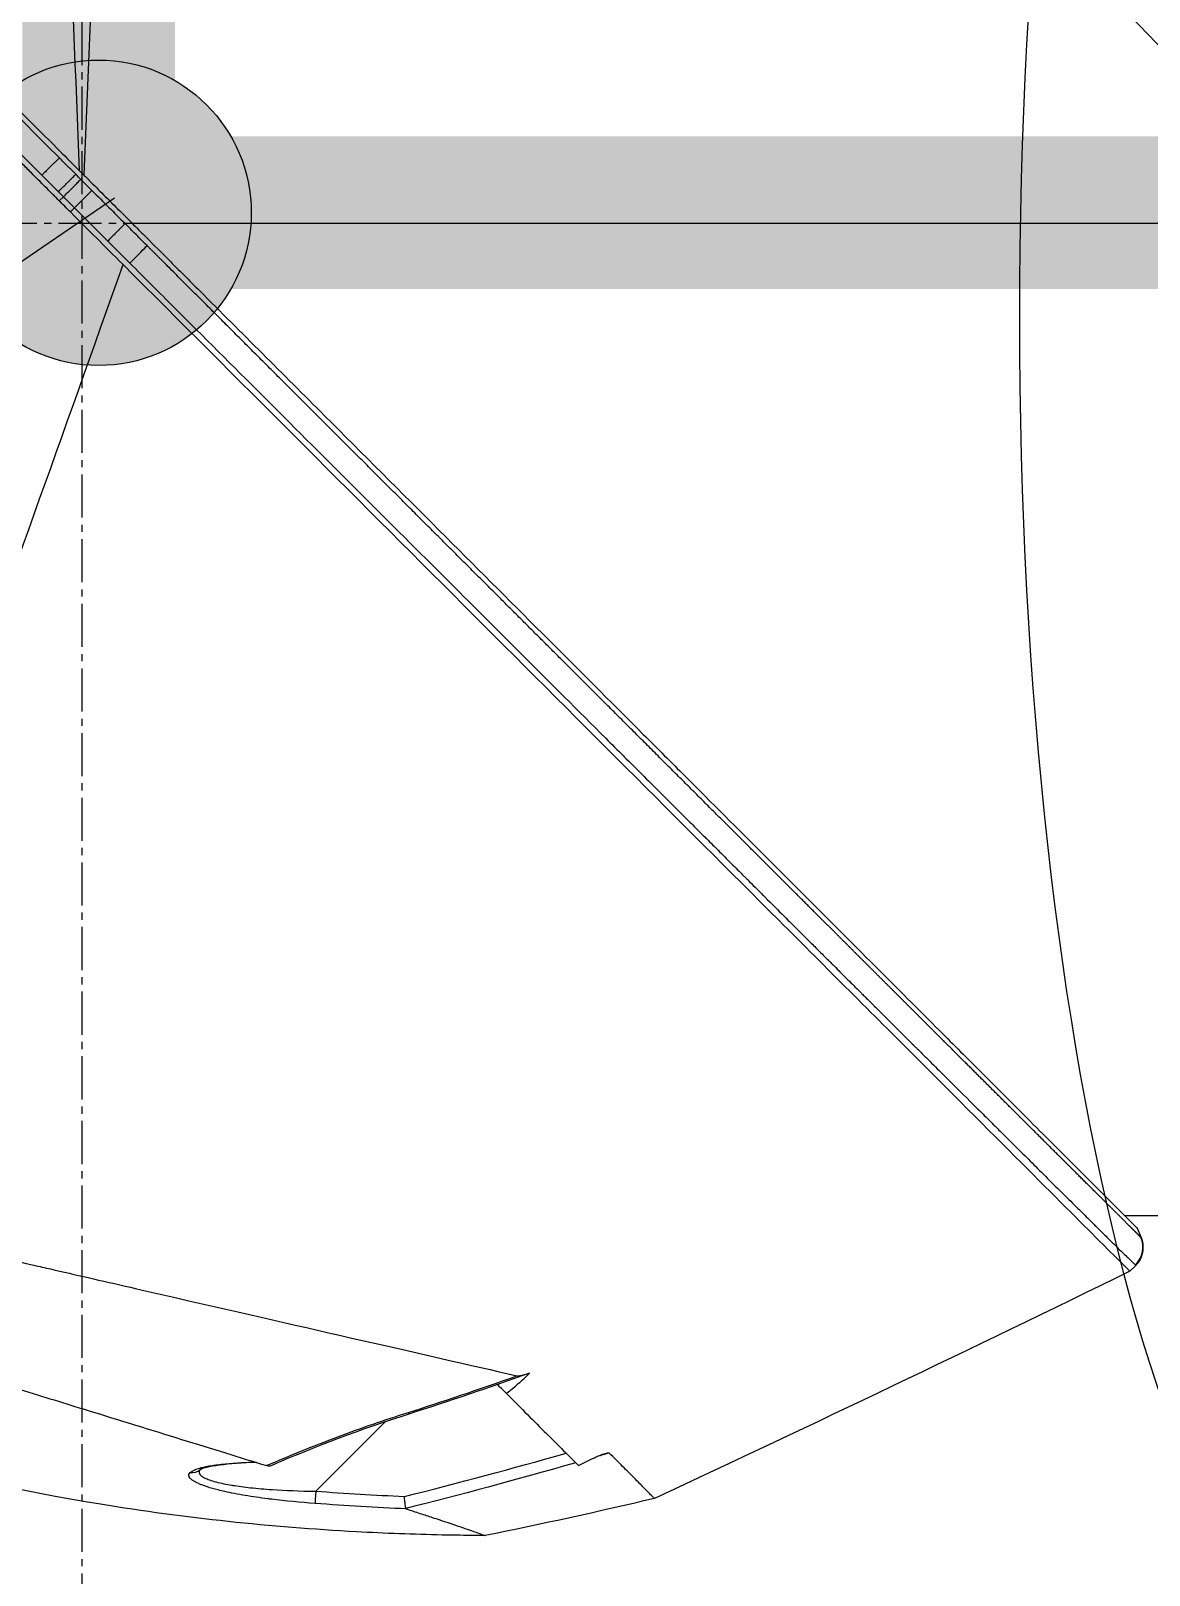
# Model space of a CAD drawing. Header units: millimetres. Extents: x 0 to 4378, y 0 to 2376.
# Drawn here: x 1532 to 1576, y 1535.3 to 1596 of the extents above; entities that cross this region are included whole.
import ezdxf

# ---------------------------------------------------------------- set-up
doc = ezdxf.new("R2010")
doc.units = ezdxf.units.MM
doc.header["$LTSCALE"] = 0.2
doc.linetypes.add('CENTER2', pattern=[1.125, 0.75, -0.125, 0.125, -0.125])
for name, color, linetype in [('02_Center Line', 1, 'CENTER2'), ('07_Special Line2', 76, 'Continuous'), ('12_Before Rev.Num.', 5, 'Continuous'), ('13_After Rev.Num.', 6, 'Continuous')]:
    doc.layers.add(name, color=color, linetype=linetype)
doc.layers.add('14_Mark', color=7, linetype='Continuous', true_color=0xe03c31)
doc.styles.add('Rainbow-5.0 Style', font='malgunsl.ttf')
doc.dimstyles.new('Rainbow-5.0 Style', dxfattribs={"dimtxt": 4, "dimasz": 2.5, "dimexe": 1, "dimexo": 1, "dimgap": 1, "dimtad": 1, "dimdsep": 46, "dimtxsty": 'Rainbow-5.0 Style', "dimcen": 0, "dimclrd": 251, "dimclre": 251, "dimclrt": 7, "dimazin": 3, "dimtp": 0.1, "dimtm": 0.1, "dimtfac": 0.61, "dimtmove": 0, "dimatfit": 3, "dimfxl": 1, "dimlwd": -1, "dimlwe": -1, "dimarcsym": 1})

# ---------------------------------------------------------------- blocks, each defined once
blk = doc.blocks.new('A$C20a5dee6')
for p, q in [((-109, 1035.201), (-110.922, 988.102)), ((-62.5, 986.721), (-109, 1035.201)), ((-111.721, 987.242), (-111.883, 987.081)), ((-111.448, 986.647), (-111.287, 986.808)), ((-109.021, 986.2), (-62.5, 986.2)), ((-111.985, 977.251), (-111.985, 977.251)), ((-56.5, 947.2), (-70.021, 947.2)), ((-71.619, 946.817), (-71.619, 946.817)), ((-69.538, 946.717), (-69.385, 946.354)), ((-69.598, 945.257), (-69.829, 945.026)), ((-94.65, 940.556), (-94.674, 940.58)), ((-94.65, 940.556), (-94.601, 940.605)), ((-99.084, 939.11), (-101.807, 936.387)), ((-90.329, 937.873), (-90.329, 937.874)), ((-88.501, 936.105), (-88.501, 936.105))]:
    blk.add_line(p, q)
for centre, major_axis, ratio, start_param, end_param in [((-111.809, 987.338), (58.376, -58.447), 0.000062, 4.699422, 4.710548), ((-111.287, 986.808), (0.707, 0.707), 0.000023, 4.712389, 6.027061), ((-109.123, 984.645), (0.707, 0.708), 0.013293, 4.712381, 6.026413), ((-70.32, 945.977), (0.69, 0.724), 0.999305, 4.687986, 5.875303), ((-73.017, 1383.512), (108.873, 448.431), 0.591153, 3.442855, 3.465084), ((-106.676, 937.612), (0.339, -0.368), 0.96736, 5.397028, 6.249872), ((-101.798, 936.396), (-0.036, -0.499), 0.017122, 4.732194, 6.133709)]:
    blk.add_ellipse(centre, major_axis=major_axis, ratio=ratio, start_param=start_param, end_param=end_param)
for points in [[(-111.084, 988.264), (-111.689, 1003.088), (-112.328, 1018.735), (-113, 1035.2)], [(-111.037, 987.927), (-111.103, 987.993), (-111.169, 988.059), (-111.235, 988.125)], [(-111.921, 987.442), (-111.854, 987.375), (-111.787, 987.308), (-111.721, 987.242)], [(-122.758, 947.529), (-118.592, 958.825), (-114.089, 971.294), (-109.379, 984.577)], [(-69.385, 946.354), (-69.385, 946.354), (-69.385, 946.354), (-69.385, 946.354)], [(-69.829, 945.026), (-76.025, 941.994), (-82.249, 939.019), (-88.501, 936.105)], [(-69.829, 945.026), (-69.829, 945.026), (-69.829, 945.026), (-69.829, 945.026)], [(-69.599, 945.257), (-69.598, 945.257), (-69.598, 945.257), (-69.598, 945.257)], [(-93.418, 941.024), (-94.988, 940.462), (-96.566, 939.921), (-98.156, 939.417)], [(-93.419, 941.026), (-93.418, 941.025), (-93.418, 941.024), (-93.418, 941.024)], [(-98.172, 939.482), (-96.845, 939.901), (-95.422, 940.377), (-93.905, 940.919)], [(-98.156, 939.413), (-100.016, 938.827), (-101.858, 938.125), (-103.605, 937.373)], [(-98.172, 939.482), (-98.161, 939.444), (-98.155, 939.418), (-98.157, 939.417)], [(-91.598, 937.504), (-93.953, 936.827), (-96.178, 936.233), (-98.272, 935.707)], [(-90.284, 937.887), (-90.443, 937.84), (-90.601, 937.794), (-90.758, 937.748)], [(-90.285, 937.888), (-90.284, 937.888), (-90.284, 937.887), (-90.284, 937.887)], [(-101.807, 936.387), (-100.648, 936.303), (-99.488, 936.235), (-98.327, 936.18)], [(-98.253, 935.691), (-99.444, 935.747), (-100.624, 935.815), (-101.835, 935.903)], [(-88.501, 936.105), (-90.711, 935.577), (-92.93, 935.091), (-95.157, 934.645)], [(-88.501, 936.105), (-88.501, 936.105), (-88.501, 936.105), (-88.501, 936.105)], [(-95.157, 934.645), (-95.157, 934.645), (-95.157, 934.645), (-95.157, 934.645)]]:
    blk.add_open_spline(points, degree=3)
for points, knots in [([(-150.928, 1027.874), (-150.93, 1027.87), (-150.861, 1027.807), (-150.7, 1027.646), (-150.695, 1027.642), (-150.691, 1027.637), (-150.686, 1027.632), (-150.601, 1027.547), (-150.491, 1027.437), (-150.354, 1027.3), (-150.286, 1027.231), (-150.211, 1027.156), (-150.128, 1027.073), (-150.087, 1027.032), (-150.044, 1026.989), (-149.999, 1026.944), (-149.978, 1026.922), (-149.956, 1026.9), (-149.933, 1026.878), (-149.933, 1026.877), (-149.932, 1026.876), (-149.931, 1026.875), (-149.907, 1026.851), (-149.873, 1026.817), (-149.859, 1026.803), (-149.641, 1026.584), (-149.327, 1026.269), (-148.855, 1025.796), (-148.619, 1025.559), (-148.343, 1025.282), (-148.019, 1024.957), (-147.856, 1024.794), (-147.682, 1024.62), (-147.494, 1024.432), (-147.4, 1024.337), (-147.303, 1024.24), (-147.203, 1024.139), (-147.153, 1024.089), (-147.102, 1024.038), (-147.05, 1023.986), (-147.029, 1023.965), (-147.008, 1023.944), (-146.986, 1023.922), (-146.981, 1023.917), (-146.976, 1023.912), (-146.971, 1023.907), (-146.945, 1023.881), (-146.896, 1023.831), (-146.891, 1023.827), (-146.749, 1023.684), (-146.369, 1023.303), (-145.676, 1022.608), (-145.329, 1022.261), (-144.903, 1021.834), (-144.382, 1021.312), (-144.122, 1021.052), (-143.838, 1020.767), (-143.529, 1020.457), (-143.374, 1020.302), (-143.213, 1020.141), (-143.046, 1019.973), (-142.962, 1019.889), (-142.876, 1019.803), (-142.789, 1019.716), (-142.746, 1019.672), (-142.702, 1019.628), (-142.657, 1019.584), (-142.641, 1019.567), (-142.624, 1019.551), (-142.608, 1019.535), (-142.602, 1019.529), (-142.596, 1019.523), (-142.59, 1019.517), (-142.564, 1019.491), (-142.527, 1019.453), (-142.52, 1019.446), (-141.833, 1018.758), (-140.479, 1017.402), (-138.236, 1015.155), (-138.076, 1014.995), (-137.911, 1014.829), (-137.741, 1014.659), (-137.656, 1014.574), (-137.57, 1014.488), (-137.483, 1014.401), (-137.439, 1014.357), (-137.396, 1014.313), (-137.351, 1014.269), (-137.331, 1014.249), (-137.306, 1014.224), (-137.283, 1014.201), (-137.255, 1014.172), (-137.229, 1014.147), (-137.218, 1014.136), (-134.638, 1011.552), (-131.266, 1008.175), (-127.034, 1003.939), (-126.391, 1003.295), (-125.729, 1002.631), (-125.047, 1001.949), (-121.243, 998.142), (-116.825, 993.719), (-111.879, 988.769)], [0, 0, 0, 0, 0.06075, 0.06075, 0.06075, 0.0625, 0.0625, 0.0625, 0.09375, 0.09375, 0.09375, 0.109375, 0.109375, 0.109375, 0.117188, 0.117188, 0.117188, 0.120939, 0.120939, 0.120939, 0.121094, 0.121094, 0.121094, 0.125, 0.125, 0.125, 0.1875, 0.1875, 0.1875, 0.21875, 0.21875, 0.21875, 0.234375, 0.234375, 0.234375, 0.242188, 0.242188, 0.242188, 0.246094, 0.246094, 0.246094, 0.247666, 0.247666, 0.247666, 0.248047, 0.248047, 0.248047, 0.25, 0.25, 0.25, 0.3125, 0.3125, 0.3125, 0.34375, 0.34375, 0.34375, 0.359375, 0.359375, 0.359375, 0.367187, 0.367187, 0.367187, 0.371094, 0.371094, 0.371094, 0.373047, 0.373047, 0.373047, 0.373765, 0.373765, 0.373765, 0.374023, 0.374023, 0.374023, 0.37516, 0.37516, 0.37516, 0.484375, 0.484375, 0.484375, 0.492187, 0.492187, 0.492187, 0.496094, 0.496094, 0.496094, 0.498047, 0.498047, 0.498047, 0.498931, 0.498931, 0.498931, 0.5, 0.5, 0.5, 0.75, 0.75, 0.75, 0.788006, 0.788006, 0.788006, 1, 1, 1, 1]), ([(-111.883, 987.081), (-111.928, 987.127), (-111.974, 987.173), (-112.067, 987.266), (-112.111, 987.31), (-112.249, 987.448), (-112.341, 987.539), (-112.616, 987.815), (-112.799, 987.997), (-113.104, 988.303), (-113.226, 988.425), (-113.836, 989.035), (-114.324, 989.523), (-115.138, 990.337), (-115.463, 990.662), (-116.221, 991.42), (-116.654, 991.853), (-117.663, 992.862), (-118.239, 993.438), (-119.58, 994.779), (-120.344, 995.543), (-122.121, 997.32), (-123.132, 998.331), (-124.709, 999.908), (-125.281, 1000.48), (-126.501, 1001.7), (-127.148, 1002.347), (-128.134, 1003.333), (-128.476, 1003.675), (-129.594, 1004.793), (-130.366, 1005.566), (-132.005, 1007.204), (-132.869, 1008.068), (-134.693, 1009.892), (-135.651, 1010.85), (-137.089, 1012.288), (-137.583, 1012.783), (-138.989, 1014.189), (-139.886, 1015.085), (-141.567, 1016.766), (-142.355, 1017.554), (-143.778, 1018.977), (-144.419, 1019.618), (-145.571, 1020.77), (-146.088, 1021.287), (-147.445, 1022.644), (-148.235, 1023.434), (-149.46, 1024.659), (-149.932, 1025.131), (-150.655, 1025.855), (-150.932, 1026.132), (-151.351, 1026.551), (-151.51, 1026.71), (-151.854, 1027.053), (-152.01, 1027.21), (-152.167, 1027.367), (-152.207, 1027.406), (-152.246, 1027.446), (-152.256, 1027.456), (-152.266, 1027.466), (-152.269, 1027.468), (-152.271, 1027.471), (-152.272, 1027.471), (-152.272, 1027.472), (-152.272, 1027.472), (-152.273, 1027.472), (-152.273, 1027.472), (-152.273, 1027.472)], [-7.729592, -7.729592, -7.729592, -7.729592, -7.71044, -7.71044, -7.69072, -7.69072, -7.65201, -7.65201, -7.574312, -7.574312, -7.522506, -7.522506, -7.315221, -7.315221, -7.177151, -7.177151, -6.993063, -6.993063, -6.7477, -6.7477, -6.420577, -6.420577, -5.984557, -5.984557, -5.735856, -5.735856, -5.451942, -5.451942, -5.300422, -5.300422, -4.9539, -4.9539, -4.557704, -4.557704, -4.105179, -4.105179, -3.863816, -3.863816, -3.40942, -3.40942, -2.98401, -2.98401, -2.611687, -2.611687, -2.28576, -2.28576, -1.715015, -1.715015, -1.28633, -1.28633, -0.964845, -0.964845, -0.723574, -0.723574, -0.36177, -0.36177, -0.180858, -0.180858, -0.090444, -0.090444, -0.045229, -0.045229, -0.022617, -0.022617, -0.011309, -0.011309, -0.000001, -0.000001, -0.000001, -0.000001]), ([(-112.57, 988.092), (-117.163, 992.691), (-121.635, 997.17), (-125.86, 1001.401), (-130.254, 1005.802), (-134.387, 1009.942), (-138.058, 1013.622), (-138.113, 1013.677), (-138.191, 1013.755), (-138.225, 1013.789), (-138.266, 1013.83), (-138.301, 1013.865), (-138.339, 1013.904), (-139.359, 1014.926), (-140.768, 1016.339), (-142.428, 1018.003), (-142.812, 1018.389), (-143.209, 1018.787), (-143.616, 1019.195), (-144.119, 1019.7), (-144.637, 1020.22), (-145.162, 1020.746), (-145.636, 1021.221), (-146.115, 1021.702), (-146.592, 1022.181), (-146.83, 1022.42), (-147.068, 1022.659), (-147.304, 1022.895), (-147.421, 1023.013), (-147.539, 1023.131), (-147.655, 1023.248), (-147.772, 1023.365), (-147.9, 1023.494), (-148.003, 1023.598), (-148.022, 1023.616), (-148.04, 1023.634), (-148.058, 1023.653), (-149.478, 1025.078), (-150.44, 1026.046), (-151.054, 1026.662), (-151.14, 1026.749), (-151.22, 1026.829), (-151.293, 1026.903), (-151.539, 1027.151), (-151.714, 1027.326), (-151.833, 1027.446), (-152.005, 1027.619), (-152.054, 1027.668), (-152.064, 1027.678)], [0, 0, 0, 0, 0.243156, 0.243156, 0.243156, 0.496094, 0.496094, 0.496094, 0.49988, 0.49988, 0.49988, 0.504451, 0.504451, 0.504451, 0.625, 0.625, 0.625, 0.652935, 0.652935, 0.652935, 0.6875, 0.6875, 0.6875, 0.71875, 0.71875, 0.71875, 0.734375, 0.734375, 0.734375, 0.742187, 0.742187, 0.742187, 0.75, 0.75, 0.75, 0.751384, 0.751384, 0.751384, 0.859711, 0.859711, 0.859711, 0.875, 0.875, 0.875, 0.92633, 0.92633, 0.92633, 1, 1, 1, 1]), ([(-150.483, 1027.663), (-150.483, 1027.663), (-150.453, 1027.633), (-150.335, 1027.515), (-150.247, 1027.427), (-149.895, 1027.075), (-149.548, 1026.728), (-148.798, 1025.978), (-148.455, 1025.635), (-147.853, 1025.033), (-147.621, 1024.801), (-147.098, 1024.279), (-146.804, 1023.985), (-145.673, 1022.853), (-144.751, 1021.931), (-143.179, 1020.359), (-142.583, 1019.763), (-138.467, 1015.647), (-134.077, 1011.257), (-128.455, 1005.635), (-127.846, 1005.025), (-125.899, 1003.078), (-124.547, 1001.727), (-121.699, 998.878), (-120.201, 997.38), (-117.072, 994.252), (-115.44, 992.619), (-113.381, 990.56), (-112.961, 990.141), (-112.228, 989.408), (-111.931, 989.111), (-111.42, 988.6), (-111.174, 988.354), (-110.824, 988.003), (-110.798, 987.977), (-110.378, 987.557), (-110.191, 987.37), (-109.824, 987.003), (-109.638, 986.818), (-109.315, 986.494), (-109.176, 986.355), (-108.943, 986.122), (-108.849, 986.028), (-108.653, 985.832), (-108.551, 985.731), (-108.163, 985.343), (-107.869, 985.048), (-107.186, 984.366), (-106.776, 983.955), (-104.723, 981.903), (-103.087, 980.266), (-99.95, 977.129), (-98.447, 975.626), (-94.22, 971.399), (-91.529, 968.709), (-88.391, 965.57), (-87.843, 965.022), (-86.253, 963.432), (-85.225, 962.404), (-82.36, 959.539), (-80.583, 957.761), (-78.262, 955.441), (-77.61, 954.788), (-76.437, 953.615), (-75.909, 953.088), (-74.965, 952.143), (-74.541, 951.72), (-73.433, 950.612), (-72.791, 949.97), (-71.799, 948.977), (-71.418, 948.597), (-70.96, 948.139), (-70.842, 948.021), (-70.537, 947.716), (-70.366, 947.544), (-69.994, 947.173), (-69.824, 947.003), (-69.653, 946.832), (-69.61, 946.789), (-69.567, 946.746), (-69.556, 946.735), (-69.545, 946.724), (-69.543, 946.722), (-69.54, 946.719), (-69.539, 946.718), (-69.539, 946.718), (-69.539, 946.717), (-69.538, 946.717), (-69.538, 946.717), (-69.538, 946.717)], [0, 0, 0, 0, 0.264332, 0.264332, 0.528758, 0.528758, 1.056139, 1.056139, 1.406505, 1.406505, 1.606603, 1.606603, 1.835356, 1.835356, 2.445847, 2.445847, 2.794554, 2.794554, 4.769924, 4.769924, 5.00797, 5.00797, 5.526041, 5.526041, 6.089229, 6.089229, 6.695329, 6.695329, 6.850985, 6.850985, 6.965758, 6.965758, 7.072004, 7.072004, 7.117238, 7.117238, 7.152898, 7.152898, 7.188974, 7.188974, 7.2161, 7.2161, 7.234487, 7.234487, 7.254339, 7.254339, 7.310164, 7.310164, 7.395171, 7.395171, 7.733586, 7.733586, 8.048233, 8.048233, 8.627304, 8.627304, 8.751092, 8.751092, 8.989797, 8.989797, 9.432477, 9.432477, 9.613385, 9.613385, 9.771568, 9.771568, 9.909899, 9.909899, 10.152258, 10.152258, 10.334616, 10.334616, 10.403043, 10.403043, 10.523121, 10.523121, 10.703617, 10.703617, 10.793786, 10.793786, 10.838901, 10.838901, 10.861447, 10.861447, 10.872715, 10.872715, 10.878346, 10.878346, 10.883825, 10.883825, 10.883825, 10.883825]), ([(-111.879, 988.769), (-111.888, 988.76), (-111.901, 988.748), (-111.917, 988.733), (-111.933, 988.718), (-111.952, 988.7), (-111.973, 988.68), (-111.995, 988.659), (-112.02, 988.635), (-112.047, 988.609), (-112.074, 988.582), (-112.104, 988.553), (-112.136, 988.522), (-112.168, 988.49), (-112.202, 988.456), (-112.238, 988.421), (-112.274, 988.386), (-112.31, 988.35), (-112.348, 988.313), (-112.385, 988.276), (-112.422, 988.239), (-112.46, 988.202), (-112.497, 988.165), (-112.534, 988.128), (-112.57, 988.092)], [0, 0, 0, 0, 0.125, 0.125, 0.125, 0.25, 0.25, 0.25, 0.375, 0.375, 0.375, 0.5, 0.5, 0.5, 0.625, 0.625, 0.625, 0.75, 0.75, 0.75, 0.875, 0.875, 0.875, 1, 1, 1, 1]), ([(-111.235, 988.125), (-111.307, 988.196), (-111.378, 988.268), (-111.45, 988.339), (-111.486, 988.375), (-111.521, 988.411), (-111.557, 988.447), (-111.664, 988.554), (-111.772, 988.661), (-111.879, 988.769)], [0, 0, 0, 0, 0.33333, 0.33333, 0.33333, 0.5, 0.5, 0.5, 1, 1, 1, 1]), ([(-111.921, 987.442), (-111.885, 987.478), (-111.848, 987.515), (-111.81, 987.552), (-111.773, 987.589), (-111.736, 987.626), (-111.699, 987.664), (-111.661, 987.701), (-111.625, 987.737), (-111.589, 987.772), (-111.554, 987.808), (-111.52, 987.842), (-111.488, 987.873), (-111.456, 987.905), (-111.427, 987.935), (-111.4, 987.961), (-111.373, 987.988), (-111.349, 988.012), (-111.327, 988.033), (-111.306, 988.055), (-111.288, 988.073), (-111.272, 988.088), (-111.257, 988.103), (-111.245, 988.116), (-111.235, 988.125)], [0, 0, 0, 0, 0.125, 0.125, 0.125, 0.25, 0.25, 0.25, 0.375, 0.375, 0.375, 0.5, 0.5, 0.5, 0.625, 0.625, 0.625, 0.75, 0.75, 0.75, 0.875, 0.875, 0.875, 1, 1, 1, 1]), ([(-111.721, 987.242), (-111.685, 987.278), (-111.648, 987.315), (-111.611, 987.353), (-111.574, 987.39), (-111.536, 987.427), (-111.499, 987.464), (-111.462, 987.501), (-111.426, 987.538), (-111.39, 987.573), (-111.355, 987.609), (-111.321, 987.643), (-111.289, 987.675), (-111.257, 987.706), (-111.228, 987.736), (-111.201, 987.763), (-111.174, 987.79), (-111.15, 987.814), (-111.129, 987.835), (-111.108, 987.856), (-111.089, 987.875), (-111.074, 987.89), (-111.059, 987.905), (-111.046, 987.918), (-111.037, 987.927)], [0, 0, 0, 0, 0.125, 0.125, 0.125, 0.25, 0.25, 0.25, 0.375, 0.375, 0.375, 0.5, 0.5, 0.5, 0.625, 0.625, 0.625, 0.75, 0.75, 0.75, 0.875, 0.875, 0.875, 1, 1, 1, 1]), ([(-110.603, 987.492), (-110.742, 987.631), (-110.881, 987.771), (-111.021, 987.91), (-111.026, 987.916), (-111.032, 987.921), (-111.037, 987.927)], [0, 0, 0, 0, 0.96178, 0.96178, 0.96178, 1, 1, 1, 1]), ([(-110.603, 987.492), (-110.599, 987.488), (-110.595, 987.485), (-110.592, 987.481), (-110.161, 987.05), (-109.73, 986.619), (-109.299, 986.188)], [0, 0, 0, 0, 0.008616, 0.008616, 0.008616, 1, 1, 1, 1]), ([(-111.448, 986.647), (-111.504, 986.703), (-111.56, 986.758), (-111.615, 986.814), (-111.69, 986.889), (-111.764, 986.963), (-111.839, 987.038), (-111.853, 987.052), (-111.868, 987.067), (-111.883, 987.081)], [0, 0, 0, 0, 0.3844855, 0.3844855, 0.3844855, 0.8996816, 0.8996816, 0.8996816, 1, 1, 1, 1]), ([(-109.379, 984.577), (-109.736, 984.934), (-110.156, 985.355), (-110.812, 986.01), (-111.011, 986.209), (-111.448, 986.647)], [-0.3053506, -0.3053506, -0.3053506, -0.3053506, -0.1855765, -0.1855765, 0, 0, 0, 0]), ([(-109.983, 985.504), (-110.128, 985.649), (-110.272, 985.794), (-110.56, 986.082), (-110.703, 986.225), (-110.993, 986.514), (-111.14, 986.661), (-111.287, 986.808)], [0, 0, 0, 0, 0.332984, 0.332984, 0.66214, 0.66214, 1, 1, 1, 1]), ([(-109.299, 986.188), (-109.308, 986.179), (-109.32, 986.167), (-109.336, 986.151), (-109.351, 986.136), (-109.369, 986.118), (-109.391, 986.097), (-109.412, 986.075), (-109.436, 986.051), (-109.463, 986.024), (-109.49, 985.998), (-109.519, 985.968), (-109.551, 985.936), (-109.583, 985.905), (-109.617, 985.87), (-109.652, 985.835), (-109.688, 985.8), (-109.724, 985.763), (-109.761, 985.726), (-109.798, 985.689), (-109.836, 985.652), (-109.873, 985.615), (-109.91, 985.577), (-109.947, 985.54), (-109.983, 985.504)], [0, 0, 0, 0, 0.125, 0.125, 0.125, 0.25, 0.25, 0.25, 0.375, 0.375, 0.375, 0.5, 0.5, 0.5, 0.625, 0.625, 0.625, 0.75, 0.75, 0.75, 0.875, 0.875, 0.875, 1, 1, 1, 1]), ([(-108.437, 985.327), (-108.581, 985.47), (-108.724, 985.614), (-108.852, 985.742), (-108.857, 985.747), (-108.862, 985.752), (-108.867, 985.757), (-109.02, 985.91), (-109.16, 986.049), (-109.299, 986.188)], [0, 0, 0, 0, 0.4462026, 0.4462026, 0.4462026, 0.4637704, 0.4637704, 0.4637704, 1, 1, 1, 1]), ([(-109.983, 985.504), (-109.838, 985.36), (-109.693, 985.215), (-109.548, 985.07), (-109.404, 984.925), (-109.259, 984.781), (-109.114, 984.636)], [0, 0, 0, 0, 0.501604, 0.501604, 0.501604, 1, 1, 1, 1]), ([(-69.829, 945.026), (-69.831, 945.029), (-70.181, 945.379), (-71.585, 946.782), (-72.601, 947.799), (-75.122, 950.319), (-76.627, 951.825), (-79.908, 955.106), (-81.708, 956.907), (-87.452, 962.648), (-91.674, 966.871), (-100.364, 975.563), (-104.864, 980.073), (-109.379, 984.577)], [0, 0, 0, 0, 0.125, 0.125, 0.25, 0.25, 0.375, 0.375, 0.5, 0.5, 0.75, 0.75, 1, 1, 1, 1]), ([(-109.114, 984.636), (-108.534, 984.057), (-107.955, 983.478), (-107.375, 982.899), (-106.217, 981.743), (-105.06, 980.587), (-103.907, 979.436), (-102.754, 978.284), (-101.605, 977.137), (-100.462, 975.995), (-99.319, 974.854), (-98.182, 973.719), (-97.054, 972.593), (-96.706, 972.246), (-96.359, 971.899), (-96.013, 971.553), (-95.237, 970.779), (-94.466, 970.009), (-93.7, 969.245), (-92.594, 968.141), (-91.5, 967.049), (-90.418, 965.971), (-90.184, 965.737), (-89.951, 965.504), (-89.718, 965.272), (-89.683, 965.237), (-89.647, 965.201), (-89.612, 965.166), (-89.344, 964.899), (-89.077, 964.633), (-88.812, 964.368), (-88.604, 964.161), (-88.398, 963.955), (-88.192, 963.75), (-87.939, 963.498), (-87.688, 963.247), (-87.437, 962.997), (-87.372, 962.932), (-87.296, 962.856), (-87.231, 962.791), (-87.171, 962.731), (-87.12, 962.68), (-87.096, 962.656), (-87.046, 962.607), (-86.969, 962.53), (-86.865, 962.426), (-86.761, 962.323), (-86.63, 962.192), (-86.474, 962.036), (-86.467, 962.029), (-86.459, 962.022), (-86.452, 962.015), (-86.38, 961.942), (-86.302, 961.865), (-86.219, 961.782), (-86.127, 961.69), (-86.014, 961.577), (-85.944, 961.508), (-85.854, 961.418), (-85.767, 961.331), (-85.682, 961.246), (-85.504, 961.068), (-85.337, 960.902), (-85.182, 960.747), (-85.124, 960.69), (-85.068, 960.634), (-85.013, 960.579), (-84.978, 960.544), (-84.957, 960.523), (-84.919, 960.485), (-84.9, 960.466), (-84.875, 960.441), (-84.841, 960.407), (-84.642, 960.209), (-84.458, 960.025), (-84.287, 959.854), (-84.246, 959.813), (-84.205, 959.773), (-84.166, 959.733), (-83.876, 959.444), (-83.63, 959.199), (-83.424, 958.993), (-83.19, 958.76), (-83.01, 958.58), (-82.881, 958.452), (-82.817, 958.388), (-82.765, 958.336), (-82.726, 958.298), (-82.721, 958.292), (-82.707, 958.278), (-82.688, 958.259), (-82.641, 958.212), (-82.564, 958.136), (-82.512, 958.084), (-82.438, 958.01), (-82.367, 957.94), (-82.3, 957.873), (-82.178, 957.751), (-82.066, 957.639), (-81.965, 957.539), (-81.845, 957.419), (-81.74, 957.314), (-81.65, 957.225), (-81.609, 957.184), (-81.571, 957.146), (-81.536, 957.111), (-81.519, 957.094), (-81.511, 957.086), (-81.504, 957.079), (-81.496, 957.072), (-81.489, 957.065), (-81.472, 957.048), (-81.426, 957.002), (-81.353, 956.929), (-81.254, 956.83), (-81.209, 956.785), (-81.158, 956.735), (-81.103, 956.679), (-80.924, 956.501), (-80.748, 956.326), (-80.628, 956.207), (-80.509, 956.087), (-80.423, 956.002), (-80.37, 955.949), (-80.357, 955.936), (-80.295, 955.874), (-80.255, 955.835), (-80.216, 955.796), (-80.178, 955.758), (-80.14, 955.72), (-80.063, 955.644), (-79.989, 955.57), (-79.917, 955.498), (-79.9, 955.481), (-79.883, 955.465), (-79.867, 955.448), (-79.741, 955.323), (-79.622, 955.204), (-79.508, 955.091), (-79.397, 954.981), (-79.292, 954.876), (-79.193, 954.777), (-78.935, 954.521), (-78.716, 954.302), (-78.534, 954.121), (-78.462, 954.049), (-78.395, 953.983), (-78.334, 953.922), (-78.3, 953.888), (-78.268, 953.856), (-78.237, 953.825), (-78.206, 953.795), (-78.198, 953.787), (-78.147, 953.736), (-78.046, 953.635), (-77.944, 953.534), (-77.843, 953.434), (-77.642, 953.233), (-77.443, 953.035), (-77.246, 952.839), (-76.853, 952.448), (-76.469, 952.066), (-76.097, 951.696), (-76.084, 951.683), (-76.07, 951.669), (-76.057, 951.656), (-75.885, 951.485), (-75.715, 951.316), (-75.547, 951.149), (-75.457, 951.06), (-75.368, 950.971), (-75.279, 950.883), (-75.235, 950.839), (-75.177, 950.782), (-75.156, 950.761), (-75.136, 950.74), (-75.114, 950.719), (-75.092, 950.697), (-75.04, 950.645), (-74.986, 950.591), (-74.928, 950.534), (-74.788, 950.394), (-74.629, 950.237), (-74.455, 950.064), (-74.279, 949.889), (-74.088, 949.699), (-73.882, 949.495), (-73.515, 949.129), (-73.104, 948.722), (-72.677, 948.298), (-72.48, 948.102), (-72.279, 947.903), (-72.079, 947.704), (-71.941, 947.567), (-71.803, 947.431), (-71.667, 947.296), (-71.583, 947.213), (-71.5, 947.131), (-71.418, 947.049), (-71.392, 947.023), (-71.365, 946.997), (-71.339, 946.971), (-71.284, 946.917), (-71.234, 946.867), (-71.199, 946.832), (-71.095, 946.729), (-70.996, 946.631), (-70.901, 946.537), (-70.839, 946.476), (-70.778, 946.416), (-70.72, 946.358), (-70.535, 946.175), (-70.371, 946.014), (-70.23, 945.875), (-70.089, 945.736), (-69.971, 945.619), (-69.876, 945.527), (-69.782, 945.434), (-69.711, 945.365), (-69.665, 945.32), (-69.641, 945.297), (-69.624, 945.281), (-69.613, 945.27)], [0, 0, 0, 0, 0.032845, 0.032845, 0.032845, 0.098514, 0.098514, 0.098514, 0.164155, 0.164155, 0.164155, 0.229765, 0.229765, 0.229765, 0.25, 0.25, 0.25, 0.295338, 0.295338, 0.295338, 0.360817, 0.360817, 0.360817, 0.375, 0.375, 0.375, 0.377162, 0.377162, 0.377162, 0.393509, 0.393509, 0.393509, 0.40625, 0.40625, 0.40625, 0.421875, 0.421875, 0.421875, 0.42593, 0.42593, 0.42593, 0.429688, 0.429688, 0.429688, 0.4375, 0.4375, 0.4375, 0.445313, 0.445313, 0.445313, 0.445664, 0.445664, 0.445664, 0.449219, 0.449219, 0.449219, 0.453125, 0.453125, 0.453125, 0.458169, 0.458169, 0.458169, 0.46875, 0.46875, 0.46875, 0.472656, 0.472656, 0.472656, 0.475217, 0.475217, 0.475217, 0.476563, 0.476563, 0.476563, 0.484375, 0.484375, 0.484375, 0.486257, 0.486257, 0.486257, 0.5, 0.5, 0.5, 0.515625, 0.515625, 0.515625, 0.523438, 0.523438, 0.523438, 0.52457, 0.52457, 0.52457, 0.527344, 0.527344, 0.527344, 0.53125, 0.53125, 0.53125, 0.538372, 0.538372, 0.538372, 0.546875, 0.546875, 0.546875, 0.550781, 0.550781, 0.550781, 0.552734, 0.552734, 0.552734, 0.554688, 0.554688, 0.554688, 0.560068, 0.560068, 0.560068, 0.5625, 0.5625, 0.5625, 0.570313, 0.570313, 0.570313, 0.578125, 0.578125, 0.578125, 0.580078, 0.580078, 0.580078, 0.582031, 0.582031, 0.582031, 0.585938, 0.585938, 0.585938, 0.586848, 0.586848, 0.586848, 0.59375, 0.59375, 0.59375, 0.600497, 0.600497, 0.600497, 0.618038, 0.618038, 0.618038, 0.625, 0.625, 0.625, 0.628906, 0.628906, 0.628906, 0.632813, 0.632813, 0.632813, 0.640625, 0.640625, 0.640625, 0.65625, 0.65625, 0.65625, 0.6875, 0.6875, 0.6875, 0.688623, 0.688623, 0.688623, 0.703125, 0.703125, 0.703125, 0.710938, 0.710938, 0.710938, 0.714844, 0.714844, 0.714844, 0.71875, 0.71875, 0.71875, 0.727865, 0.727865, 0.727865, 0.75, 0.75, 0.75, 0.772382, 0.772382, 0.772382, 0.8125, 0.8125, 0.8125, 0.831023, 0.831023, 0.831023, 0.84375, 0.84375, 0.84375, 0.851563, 0.851563, 0.851563, 0.854072, 0.854072, 0.854072, 0.859375, 0.859375, 0.859375, 0.875, 0.875, 0.875, 0.885308, 0.885308, 0.885308, 0.918094, 0.918094, 0.918094, 0.950853, 0.950853, 0.950853, 0.983613, 0.983613, 0.983613, 1, 1, 1, 1]), ([(-148.409, 951.322), (-148.296, 951.294), (-148.126, 951.249), (-147.672, 951.123), (-147.388, 951.042), (-146.826, 950.879), (-146.577, 950.805), (-146.148, 950.677), (-145.985, 950.628), (-144.445, 950.164), (-142.604, 949.594), (-140.233, 948.851), (-140.089, 948.805), (-139.635, 948.663), (-139.307, 948.56), (-138.651, 948.353), (-138.316, 948.248), (-137.644, 948.036), (-137.3, 947.927), (-136.595, 947.704), (-136.237, 947.591), (-135.134, 947.242), (-134.373, 947), (-132.818, 946.506), (-132.024, 946.254), (-130.826, 945.872), (-130.433, 945.746), (-128.378, 945.091), (-126.669, 944.543), (-124.495, 943.843), (-124.064, 943.705), (-123.201, 943.428), (-122.766, 943.289), (-121.897, 943.012), (-121.466, 942.876), (-120.622, 942.611), (-120.207, 942.481), (-119.599, 942.292), (-119.403, 942.231), (-118.83, 942.054), (-118.448, 941.935), (-117.73, 941.714), (-117.392, 941.609), (-115.827, 941.126), (-114.61, 940.75), (-112.519, 940.104), (-111.641, 939.833), (-109.498, 939.172), (-108.257, 938.788), (-106.489, 938.242), (-105.915, 938.064), (-104.804, 937.721), (-104.263, 937.553), (-103.744, 937.393)], [0.000005, 0.000005, 0.000005, 0.000005, 0.319511, 0.319511, 0.639479, 0.639479, 0.852403, 0.852403, 0.973891, 0.973891, 1.947625, 1.947625, 2.010365, 2.010365, 2.139691, 2.139691, 2.265575, 2.265575, 2.393345, 2.393345, 2.521559, 2.521559, 2.781941, 2.781941, 3.041001, 3.041001, 3.166048, 3.166048, 3.692233, 3.692233, 3.821507, 3.821507, 3.951206, 3.951206, 4.07808, 4.07808, 4.201324, 4.201324, 4.258471, 4.258471, 4.368502, 4.368502, 4.468635, 4.468635, 4.831764, 4.831764, 5.102761, 5.102761, 5.508805, 5.508805, 5.711646, 5.711646, 5.914059, 5.914059, 5.914059, 5.914059]), ([(-122.758, 947.529), (-121.728, 947.281), (-120.707, 947.06), (-119.358, 946.751), (-119.203, 946.715), (-118.635, 946.585), (-118.221, 946.49), (-116.155, 946.017), (-114.512, 945.64), (-112.662, 945.216), (-112.446, 945.167), (-111.735, 945.004), (-111.245, 944.892), (-110.197, 944.651), (-109.644, 944.525), (-108.463, 944.253), (-107.839, 944.11), (-102.121, 942.797), (-97.593, 941.767), (-93.905, 940.919)], [0.000234, 0.000234, 0.000234, 0.000234, 0.319634, 0.319634, 0.361124, 0.361124, 0.471797, 0.471797, 0.914416, 0.914416, 0.9732, 0.9732, 1.107816, 1.107816, 1.261595, 1.261595, 1.436675, 1.436675, 2.883412, 2.883412, 2.883412, 2.883412]), ([(-69.599, 945.257), (-69.466, 945.39), (-69.362, 945.575), (-69.324, 945.777), (-69.286, 945.976), (-69.314, 946.183), (-69.385, 946.354)], [0, 0, 0, 0, 0.5027152, 0.5027152, 0.5027152, 1, 1, 1, 1]), ([(-69.385, 946.354), (-69.256, 946.051), (-69.304, 945.627), (-69.511, 945.356), (-69.539, 945.321), (-69.568, 945.287), (-69.598, 945.257)], [0, 0, 0, 0, 0.8841337, 0.8841337, 0.8841337, 0.9999928, 0.9999928, 0.9999928, 0.9999928]), ([(-69.613, 945.27), (-69.608, 945.265), (-69.604, 945.262), (-69.601, 945.259), (-69.6, 945.258), (-69.599, 945.258), (-69.599, 945.257)], [0, 0, 0, 0, 0.6656638, 0.6656638, 0.6656638, 1, 1, 1, 1]), ([(-95.157, 934.645), (-95.159, 934.645), (-95.16, 934.645), (-95.163, 934.645), (-95.165, 934.645), (-95.171, 934.645), (-95.175, 934.645), (-95.194, 934.645), (-95.208, 934.645), (-95.263, 934.646), (-95.305, 934.646), (-95.471, 934.647), (-95.595, 934.648), (-96.094, 934.653), (-96.468, 934.658), (-97.964, 934.689), (-99.086, 934.73), (-103.572, 934.973), (-106.934, 935.328), (-116.628, 936.913), (-122.926, 938.672), (-128.884, 941.147)], [0, 0, 0, 0, 0.000405, 0.000405, 0.000867, 0.000867, 0.002252, 0.002252, 0.006408, 0.006408, 0.018875, 0.018875, 0.056277, 0.056277, 0.168484, 0.168484, 0.505146, 0.505146, 1.516371, 1.516371, 3.452003, 3.452003, 3.452003, 3.452003]), ([(-94.321, 940.227), (-94.163, 940.352), (-94.002, 940.484), (-93.71, 940.737), (-93.543, 940.887), (-93.419, 941.026)], [-0.1237169, -0.1237169, -0.1237169, -0.1237169, -0.0602309, -0.0602309, -0.0001168, -0.0001168, -0.0001168, -0.0001168]), ([(-93.905, 940.919), (-93.879, 940.916), (-93.843, 940.919), (-93.766, 940.93), (-93.714, 940.941), (-93.587, 940.973), (-93.499, 941), (-93.419, 941.026)], [-0.053772, -0.053772, -0.053772, -0.053772, -0.04302429, -0.04302429, -0.02732571, -0.02732571, -0.00036275, -0.00036275, -0.00036275, -0.00036275]), ([(-94.321, 940.227), (-94.336, 940.242), (-94.353, 940.26), (-94.373, 940.28), (-94.446, 940.353), (-94.547, 940.454), (-94.65, 940.556)], [0, 0, 0, 0, 0.215099, 0.215099, 0.215099, 1, 1, 1, 1]), ([(-94.321, 940.227), (-93.743, 939.649), (-93.217, 939.123), (-92.268, 938.175), (-91.85, 937.756), (-91.485, 937.391)], [0.0000049, 0.0000049, 0.0000049, 0.0000049, 0.4157156, 0.4157156, 0.8306466, 0.8306466, 0.8306466, 0.8306466]), ([(-103.744, 937.393), (-103.314, 937.579), (-102.866, 937.766), (-101.933, 938.144), (-101.396, 938.353), (-100.02, 938.869), (-99.104, 939.189), (-98.172, 939.482)], [0.0000177, 0.0000177, 0.0000177, 0.0000177, 0.25, 0.25, 0.5, 0.5, 1, 1, 1, 1]), ([(-106.737, 937.125), (-106.698, 937.162), (-106.638, 937.197), (-106.558, 937.23), (-106.505, 937.252), (-106.432, 937.277), (-106.359, 937.297), (-106.323, 937.307), (-106.287, 937.316), (-106.256, 937.324), (-106.197, 937.338), (-106.133, 937.351), (-106.065, 937.364), (-106.021, 937.373), (-105.974, 937.381), (-105.926, 937.389), (-105.864, 937.399), (-105.799, 937.409), (-105.731, 937.418), (-105.726, 937.419), (-105.72, 937.42), (-105.714, 937.42), (-105.648, 937.429), (-105.562, 937.44), (-105.516, 937.445), (-105.325, 937.466), (-105.117, 937.484), (-104.887, 937.499), (-104.673, 937.513), (-104.439, 937.523), (-104.19, 937.531)], [0, 0, 0, 0, 0.125, 0.125, 0.125, 0.2090035, 0.2090035, 0.2090035, 0.25, 0.25, 0.25, 0.3256794, 0.3256794, 0.3256794, 0.375, 0.375, 0.375, 0.4375, 0.4375, 0.4375, 0.442409, 0.442409, 0.442409, 0.5, 0.5, 0.5, 0.7377626, 0.7377626, 0.7377626, 0.9587359, 0.9587359, 0.9587359, 0.9587359]), ([(-104.138, 937.515), (-104.685, 937.498), (-105.193, 937.463), (-105.783, 937.384), (-105.951, 937.354), (-106.173, 937.3), (-106.248, 937.277), (-106.322, 937.247), (-106.34, 937.238), (-106.351, 937.232), (-106.353, 937.231), (-106.353, 937.231)], [0.0191041, 0.0191041, 0.0191041, 0.0191041, 0.2091555, 0.2091555, 0.2979294, 0.2979294, 0.3586771, 0.3586771, 0.3911346, 0.3911346, 0.403111, 0.403111, 0.403111, 0.403111]), ([(-103.652, 937.368), (-103.663, 937.37), (-103.676, 937.373), (-103.707, 937.382), (-103.725, 937.387), (-103.744, 937.393)], [-0.01640349, -0.01640349, -0.01640349, -0.01640349, -0.00821386, -0.00821386, -0.00007456, -0.00007456, -0.00007456, -0.00007456]), ([(-103.606, 937.375), (-103.617, 937.369), (-103.628, 937.366), (-103.64, 937.366), (-103.644, 937.366), (-103.648, 937.367), (-103.652, 937.368)], [0.807003, 0.807003, 0.807003, 0.807003, 0.9461679, 0.9461679, 0.9461679, 0.9999981, 0.9999981, 0.9999981, 0.9999981]), ([(-91.485, 937.391), (-91.284, 937.498), (-91.064, 937.609), (-90.775, 937.741), (-90.681, 937.782), (-90.529, 937.842), (-90.454, 937.868), (-90.367, 937.89), (-90.34, 937.895), (-90.312, 937.896), (-90.305, 937.895), (-90.296, 937.893), (-90.292, 937.892), (-90.288, 937.89), (-90.286, 937.889), (-90.285, 937.888)], [-0.1365657, -0.1365657, -0.1365657, -0.1365657, -0.0682763, -0.0682763, -0.0392084, -0.0392084, -0.0171749, -0.0171749, -0.0074554, -0.0074554, -0.0039731, -0.0039731, -0.0018516, -0.0018516, -0.0004271, -0.0004271, -0.0004271, -0.0004271]), ([(-88.501, 936.105), (-88.502, 936.104), (-88.502, 936.105), (-88.503, 936.105), (-88.504, 936.105), (-88.507, 936.107), (-88.509, 936.108), (-88.518, 936.115), (-88.526, 936.122), (-88.556, 936.151), (-88.586, 936.181), (-88.699, 936.296), (-88.809, 936.411), (-88.995, 936.598), (-89.035, 936.638), (-89.151, 936.755), (-89.231, 936.836), (-89.45, 937.055), (-89.596, 937.202), (-89.918, 937.523), (-90.094, 937.698), (-90.284, 937.887)], [-1.313678, -1.313678, -1.313678, -1.313678, -1.294129, -1.294129, -1.273962, -1.273962, -1.233424, -1.233424, -1.151167, -1.151167, -0.987029, -0.987029, -0.662873, -0.662873, -0.580154, -0.580154, -0.434248, -0.434248, -0.216716, -0.216716, -0.000003, -0.000003, -0.000003, -0.000003]), ([(-101.835, 935.903), (-102.409, 935.944), (-103.008, 936.003), (-103.532, 936.068), (-103.586, 936.075), (-103.64, 936.082), (-103.693, 936.089), (-104.001, 936.128), (-104.295, 936.171), (-104.579, 936.219), (-104.72, 936.243), (-104.86, 936.268), (-104.999, 936.294), (-105.137, 936.321), (-105.261, 936.347), (-105.386, 936.375), (-105.472, 936.394), (-105.558, 936.414), (-105.646, 936.437), (-105.803, 936.477), (-105.929, 936.512), (-106.064, 936.556), (-106.114, 936.572), (-106.165, 936.589), (-106.218, 936.608), (-106.259, 936.623), (-106.298, 936.638), (-106.335, 936.653), (-106.385, 936.674), (-106.432, 936.694), (-106.475, 936.715), (-106.502, 936.728), (-106.525, 936.74), (-106.547, 936.752), (-106.585, 936.773), (-106.621, 936.794), (-106.661, 936.823), (-106.674, 936.832), (-106.685, 936.841), (-106.696, 936.85), (-106.712, 936.864), (-106.727, 936.877), (-106.739, 936.891), (-106.757, 936.911), (-106.768, 936.925), (-106.779, 936.947), (-106.781, 936.951), (-106.782, 936.954), (-106.784, 936.958), (-106.809, 937.016), (-106.794, 937.072), (-106.737, 937.125)], [0, 0, 0, 0, 0.25, 0.25, 0.25, 0.275957, 0.275957, 0.275957, 0.425518, 0.425518, 0.425518, 0.5, 0.5, 0.5, 0.573987, 0.573987, 0.573987, 0.625, 0.625, 0.625, 0.716202, 0.716202, 0.716202, 0.75, 0.75, 0.75, 0.776323, 0.776323, 0.776323, 0.8125, 0.8125, 0.8125, 0.835296, 0.835296, 0.835296, 0.875, 0.875, 0.875, 0.887583, 0.887583, 0.887583, 0.90625, 0.90625, 0.90625, 0.933682, 0.933682, 0.933682, 0.9375, 0.9375, 0.9375, 1, 1, 1, 1]), ([(-106.346, 937.235), (-106.393, 937.185), (-106.406, 937.133), (-106.382, 937.08), (-106.369, 937.051), (-106.344, 937.022), (-106.31, 936.994), (-106.275, 936.965), (-106.229, 936.937), (-106.176, 936.91), (-106.171, 936.908), (-106.167, 936.906), (-106.163, 936.904), (-106.111, 936.879), (-106.051, 936.854), (-105.983, 936.83), (-105.91, 936.804), (-105.827, 936.778), (-105.735, 936.754), (-105.732, 936.753), (-105.729, 936.752), (-105.727, 936.752), (-105.635, 936.727), (-105.534, 936.704), (-105.424, 936.681), (-105.329, 936.662), (-105.209, 936.64), (-105.111, 936.624), (-105.096, 936.621), (-105.081, 936.619), (-105.067, 936.617), (-104.862, 936.584), (-104.628, 936.553), (-104.367, 936.525), (-104.237, 936.511), (-104.1, 936.497), (-103.956, 936.485), (-103.825, 936.473), (-103.661, 936.461), (-103.54, 936.452), (-103.528, 936.451), (-103.516, 936.451), (-103.505, 936.45), (-103.016, 936.417), (-102.446, 936.392), (-101.807, 936.387)], [0.0101777, 0.0101777, 0.0101777, 0.0101777, 0.1204229, 0.1204229, 0.1204229, 0.1815652, 0.1815652, 0.1815652, 0.2449086, 0.2449086, 0.2449086, 0.25, 0.25, 0.25, 0.3098661, 0.3098661, 0.3098661, 0.3731915, 0.3731915, 0.3731915, 0.375, 0.375, 0.375, 0.4375, 0.4375, 0.4375, 0.4915863, 0.4915863, 0.4915863, 0.5, 0.5, 0.5, 0.625, 0.625, 0.625, 0.6875, 0.6875, 0.6875, 0.7443542, 0.7443542, 0.7443542, 0.75, 0.75, 0.75, 1, 1, 1, 1]), ([(-98.272, 935.707), (-98.276, 935.73), (-98.285, 935.794), (-98.293, 935.859), (-98.294, 935.868), (-98.295, 935.876), (-98.295, 935.884), (-98.299, 935.919), (-98.3, 935.924), (-98.311, 936.023), (-98.321, 936.121), (-98.326, 936.173), (-98.327, 936.18)], [0.0000145, 0.0000145, 0.0000145, 0.0000145, 0.4407612, 0.4407612, 0.4407612, 0.5, 0.5, 0.5, 0.75, 0.75, 0.75, 1, 1, 1, 1]), ([(-98.272, 935.707), (-98.271, 935.703), (-98.269, 935.701), (-98.263, 935.695), (-98.259, 935.693), (-98.253, 935.691)], [-0.007110306, -0.007110306, -0.007110306, -0.007110306, -0.003649932, -0.003649932, -0.000004156, -0.000004156, -0.000004156, -0.000004156]), ([(-98.253, 935.691), (-98.066, 935.63), (-97.887, 935.572), (-97.546, 935.461), (-97.385, 935.408), (-97.129, 935.324), (-97.03, 935.291), (-96.811, 935.218), (-96.692, 935.178), (-96.427, 935.089), (-96.288, 935.042), (-96.088, 934.974), (-96.018, 934.95), (-95.716, 934.847), (-95.533, 934.782), (-95.27, 934.687), (-95.192, 934.658), (-95.164, 934.648), (-95.159, 934.646), (-95.157, 934.645), (-95.157, 934.645)], [-1.260139, -1.260139, -1.260139, -1.260139, -1.13977, -1.13977, -1.019298, -1.019298, -0.938268, -0.938268, -0.827897, -0.827897, -0.68116, -0.68116, -0.598483, -0.598483, -0.299873, -0.299873, 0, 0, 0.035566, 0.071132, 0.071132, 0.071132, 0.071132])]:
    blk.add_open_spline(points, degree=3, knots=knots)
for points, weights, knots in [([(-111.287, 986.808), (-111.426, 986.947), (-111.565, 987.087), (-111.71, 987.231), (-111.716, 987.237), (-111.721, 987.242)], [1, 1.00000000001, 1.00000000001, 1.00000000001, 1.00000000001, 1], [0, 0, 0, 0, 0.96178, 0.96178, 1, 1, 1, 1]), ([(-69.4, 946.368), (-69.41, 946.378), (-69.44, 946.408), (-69.516, 946.483), (-69.621, 946.586), (-69.759, 946.723), (-69.983, 946.946), (-70.339, 947.299), (-70.878, 947.836), (-71.438, 948.393), (-72.067, 949.018), (-72.753, 949.702), (-73.483, 950.428), (-74.261, 951.204), (-74.93, 951.871), (-75.775, 952.712), (-76.657, 953.592), (-77.585, 954.517), (-78.385, 955.315), (-79.039, 955.968), (-79.89, 956.817), (-80.981, 957.906), (-82.063, 958.985), (-82.971, 959.892), (-83.662, 960.581), (-84.359, 961.278), (-85.065, 961.982), (-85.777, 962.693), (-86.404, 963.319), (-87.036, 963.95), (-87.783, 964.696), (-88.632, 965.543), (-89.365, 966.275), (-90.176, 967.085), (-91.246, 968.153), (-92.71, 969.615), (-94.254, 971.157), (-95.812, 972.714), (-97.908, 974.807), (-100.554, 977.451), (-103.715, 980.609), (-106.347, 983.239), (-107.908, 984.798), (-108.437, 985.327)], [1.00000090268, 1.00000090337, 1.00000090494, 1.00000090772, 1.0000009109, 1.00000091425, 1.00000091923, 1.00000092587, 1.00000093458, 1.00000094238, 1.00000095026, 1.00000095814, 1.00000096555, 1.00000097298, 1.00000097884, 1.00000098566, 1.00000099226, 1.00000099838, 1.00000100381, 1.00000100773, 1.00000101218, 1.00000101775, 1.00000102403, 1.00000102876, 1.00000103117, 1.00000103328, 1.00000103591, 1.00000103923, 1.00000104211, 1.0000010446, 1.00000104692, 1.00000104969, 1.00000105224, 1.00000105487, 1.00000105822, 1.00000106243, 1.00000106682, 1.00000107098, 1.00000107617, 1.00000108238, 1.00000108914, 1.0000010943, 1.00000109735, 1.00000109832], [0, 0, 0, 0, 0.0151525, 0.0292941, 0.044451, 0.0596102, 0.074777, 0.1051282, 0.1355082, 0.1659319, 0.1842014, 0.2146819, 0.2441937, 0.2594697, 0.2900562, 0.3053613, 0.3329363, 0.3636151, 0.3789659, 0.3943189, 0.4127549, 0.4414743, 0.4723959, 0.487904, 0.5032925, 0.5187091, 0.5341501, 0.5495914, 0.5650106, 0.5745174, 0.5899446, 0.6123468, 0.6277921, 0.6355162, 0.6625597, 0.6934739, 0.7244066, 0.7553455, 0.7862944, 0.8482151, 0.9101575, 0.9695323, 1, 1, 1, 1]), ([(-69.385, 946.354), (-69.386, 946.355), (-69.386, 946.356), (-69.39, 946.359), (-69.394, 946.363), (-69.4, 946.368)], [1, 1.00000030418, 1.00000060842, 1.00000060844, 1.00000030426, 1], [0, 0, 0, 0, 0.334335, 0.334335, 1, 1, 1, 1])]:
    blk.add_rational_spline(points, weights, degree=3, knots=knots)
at = {"layer": '02_Center Line', "ltscale": 11.288275}
for p, q in [((-111, 1146.504), (-111, 922.103)), ((-162.711, 986.2), (71.672, 986.2))]:
    blk.add_line(p, q, dxfattribs=at)
blk = doc.blocks.new('A$C19ebd0c3_1234')
blk.add_ellipse((0, 0), major_axis=(53.194, 0), ratio=0.263273)
blk = doc.blocks.new('A$C3a293ff3')
at = {"layer": '14_Mark'}
h = blk.add_hatch(color=256, dxfattribs=at)
h.dxf.hatch_style = 1
h.paths.add_polyline_path([(5, 0, 1), (-5, 0, 1)])
at = {"layer": '07_Special Line2', "const_width": 5}
blk.add_lwpolyline([(34.9, 0), (0, 0)], dxfattribs=at)
at = {"layer": '12_Before Rev.Num.', "const_width": 5}
blk.add_lwpolyline([(0, 34.9), (0, 0)], dxfattribs=at)
at = {"layer": '14_Mark'}
blk.add_circle((0, 0), 5, dxfattribs=at)

msp = doc.modelspace()

# ---------------------------------------------------------------- block references
msp.add_blockref('A$C20a5dee6', (1645.046, 602.257))
at = {"xscale": 1.2, "yscale": 1.2, "zscale": 1.2}
msp.add_blockref('A$C3a293ff3', (1534.706, 1588.872), dxfattribs=at)
at = {"layer": '13_After Rev.Num.', "rotation": 90}
msp.add_blockref('A$C19ebd0c3_1234', (1584.896, 1584.76), dxfattribs=at)

# ---------------------------------------------------------------- leaders
at = {"annotation_type": 0, "has_hookline": 1, "hookline_direction": 1, "text_width": 122.213}
msp.add_leader([(1535.334, 1589.449), (1368.901, 1475.733), (1356.401, 1475.733)], dimstyle='Rainbow-5.0 Style', override={"dimscale": 5, "dimgap": 1, "dimtad": 1}, dxfattribs=at)

doc.saveas('drawing.dxf')
